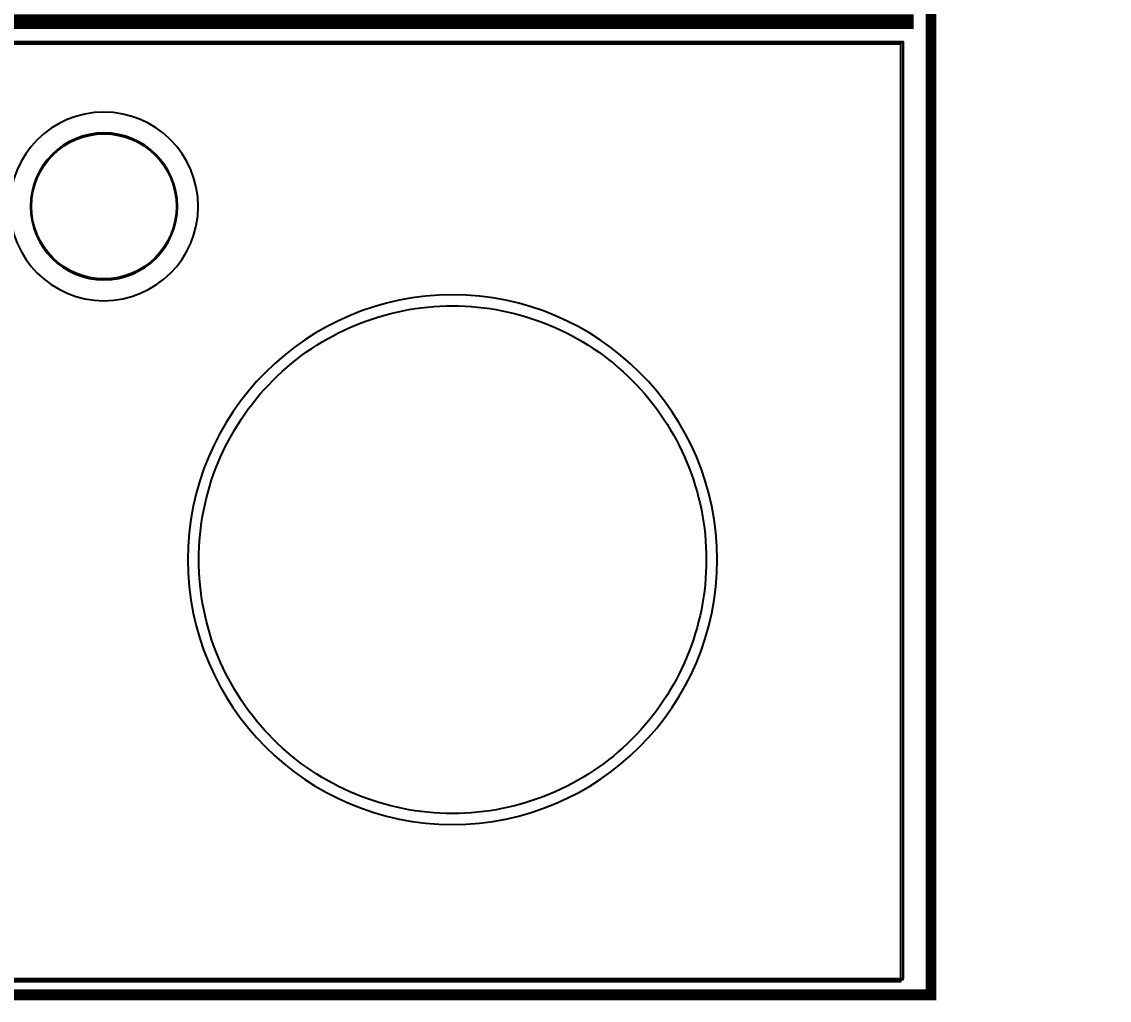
# Model space of a CAD drawing. Extents: x -41 to 146, y -37 to 163.
# Drawn here: x 93.66 to 108.66, y -0.08 to 13.42 of the extents above; entities that cross this region are included whole.
import ezdxf

# ---------------------------------------------------------------- set-up
doc = ezdxf.new("R2010")
doc.units = 0
for name, color, linetype in [('BOARD_GEOMETR_SOLDERMASK_BOTTO', 1, 'CONTINUOUS'), ('BOARD_GEOMETRY_OUTLINE', 3, 'CONTINUOUS'), ('BOARD_GEOMETRY_SOLDERMASK_TOP', 2, 'CONTINUOUS'), ('ETCH_BOTTOM', 7, 'CONTINUOUS'), ('ETCH_GND', 5, 'CONTINUOUS'), ('ETCH_PWR', 6, 'CONTINUOUS'), ('ETCH_TOP', 4, 'CONTINUOUS'), ('MANUFACTURING_NO_PROBE_TOP', 9, 'CONTINUOUS'), ('PIN_SOLDERMASK_BOTTOM', 17, 'CONTINUOUS'), ('PIN_SOLDERMASK_TOP', 18, 'CONTINUOUS'), ('ROUTE_KEEPOUT_ALL', 26, 'CONTINUOUS')]:
    doc.layers.add(name, color=color, linetype=linetype)

# ---------------------------------------------------------------- blocks, each defined once
blk = doc.blocks.new('VIA2000X1200_F399')
at = {"layer": 'ETCH_BOTTOM'}
blk.add_circle((0, 0), 1, dxfattribs=at)
at = {"layer": 'ETCH_GND'}
blk.add_circle((0, 0), 1, dxfattribs=at)
at = {"layer": 'ETCH_PWR'}
blk.add_circle((0, 0), 1, dxfattribs=at)
at = {"layer": 'ETCH_TOP'}
blk.add_circle((0, 0), 1, dxfattribs=at)
blk = doc.blocks.new('F_3500_7CIRC')
at = {"layer": 'ROUTE_KEEPOUT_ALL'}
blk.add_lwpolyline([(0, 3.5, -0.414214), (3.5, 0, -0.414214), (0, -3.5, -0.414214), (-3.5, 0, -0.414214), (0, 3.5)], format="xyb", close=True, dxfattribs=at)

msp = doc.modelspace()

# ---------------------------------------------------------------- linework, layer by layer
at = {"layer": 'BOARD_GEOMETR_SOLDERMASK_BOTTO'}
msp.add_lwpolyline([(95.8049, 10.8709, 1), (93.7793, 10.8709, 1)], format="xyb", close=True, dxfattribs=at)
at = {"layer": 'BOARD_GEOMETRY_OUTLINE', "const_width": 0.15}
msp.add_lwpolyline([(106.2, 118.2), (-6, 118.2), (-6, 0), (106.2, 0)], close=True, dxfattribs=at)
at = {"layer": 'BOARD_GEOMETRY_OUTLINE'}
for points in [[(106.2, 118.2), (106.2, 0)], [(106.2, 15.275), (106.2, 4.275)], [(106.2, 4.275), (106.2, 2.275)], [(106.2, 2.275), (106.2, 0.275)]]:
    msp.add_lwpolyline(points, dxfattribs=at)
at = {"layer": 'BOARD_GEOMETRY_SOLDERMASK_TOP'}
msp.add_lwpolyline([(95.8049, 10.8708, 1), (93.7793, 10.8708, 1)], format="xyb", close=True, dxfattribs=at)
at = {"layer": 'ETCH_GND'}
msp.add_lwpolyline([(57.4428, 20.9869), (92.15, 20.9869), (92.1512, 20.9857), (92.2659, 20.9857), (92.2659, 13.1325), (105.8096, 13.1325), (105.8096, 0.206), (53.9307, 0.206)], dxfattribs=at)
msp.add_lwpolyline([(99.6, 9.6502, 1), (99.6, 2.3498, 1)], format="xyb", close=True, dxfattribs=at)
at = {"layer": 'ETCH_PWR'}
msp.add_lwpolyline([(57.0736, 20.969), (92.2679, 20.969), (92.2679, 13.1124), (92.2679, 13.1123), (105.7798, 13.1123), (105.7798, 0.1784), (53.9303, 0.1784)], dxfattribs=at)
for points in [[(94.7919, 12.1712, 1), (94.7919, 9.571, 1)], [(99.6, 9.6502, 1), (99.6, 2.3498, 1)]]:
    msp.add_lwpolyline(points, format="xyb", close=True, dxfattribs=at)
at = {"layer": 'ETCH_TOP'}
msp.add_lwpolyline([(53.9386, 0.2201), (53.8956, 0.2631), (53.8956, 9.3202), (47.977, 9.3202), (47.977, 13.4168), (47.7887, 13.6051), (38.2033, 13.6051), (36.6842, 15.1242), (36.6842, 20.8279), (54.0005, 20.8279), (54.0005, 19.7787), (54.8227, 18.9565), (56.7007, 18.9565), (56.7007, 20.8279), (88.3788, 20.8279), (88.379, 20.7624), (88.379, 19.728), (92.2661, 19.728), (92.2661, 13.1608), (92.3531, 13.1608), (92.3531, 13.1466), (105.8164, 13.1466), (105.8164, 0.2201)], close=True, dxfattribs=at)
msp.add_lwpolyline([(99.6, 9.6502, 1), (99.6, 2.3498, 1)], format="xyb", close=True, dxfattribs=at)
at = {"layer": 'MANUFACTURING_NO_PROBE_TOP', "const_width": 0.2}
msp.add_lwpolyline([(105.9589, 45.5287), (92.5814, 45.5287), (92.5635, 45.5466), (92.5635, 13.4548), (92.5993, 13.419), (105.959, 13.419)], dxfattribs=at)

# ---------------------------------------------------------------- block references
msp.add_blockref('F_3500_7CIRC', (99.6, 6))
at = {"layer": 'ETCH_TOP'}
msp.add_blockref('VIA2000X1200_F399', (94.7919, 10.8711), dxfattribs=at)

doc.saveas('drawing.dxf')
